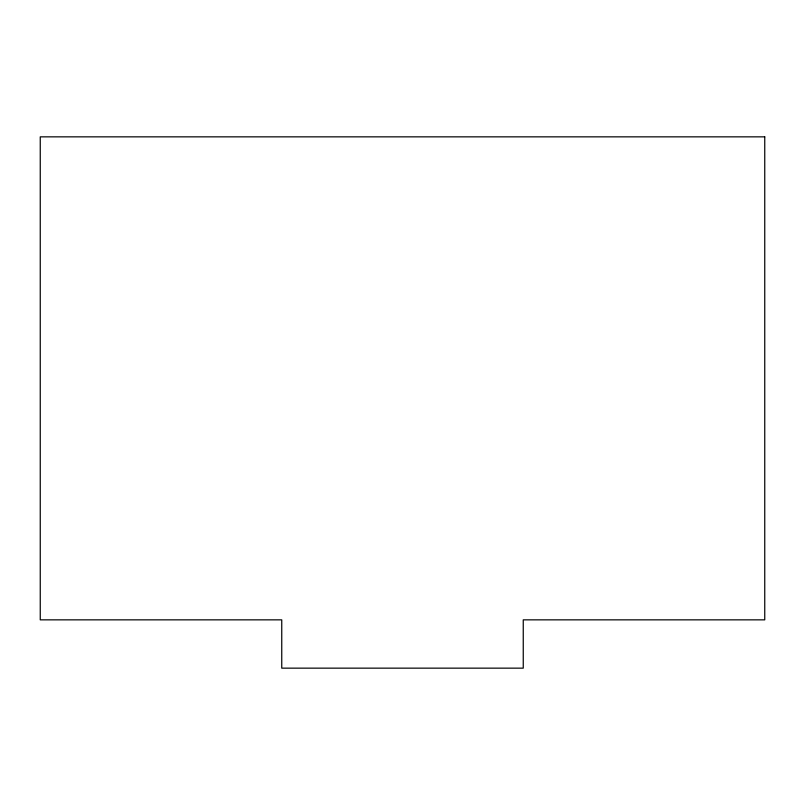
<?xml version="1.0" encoding="UTF-8"?>
<svg xmlns="http://www.w3.org/2000/svg" width="805" height="805" viewBox="0 0 805 805"><rect width="100%" height="100%" fill="white"/><g stroke="black" fill="none" stroke-linecap="round" stroke-linejoin="round"><path stroke-width="1.21" d="M764.75 136.85L40.25 136.85L40.25 619.85L281.75 619.85L281.75 668.15L523.25 668.15L523.25 619.85L764.75 619.85L764.75 136.85"/></g></svg>
